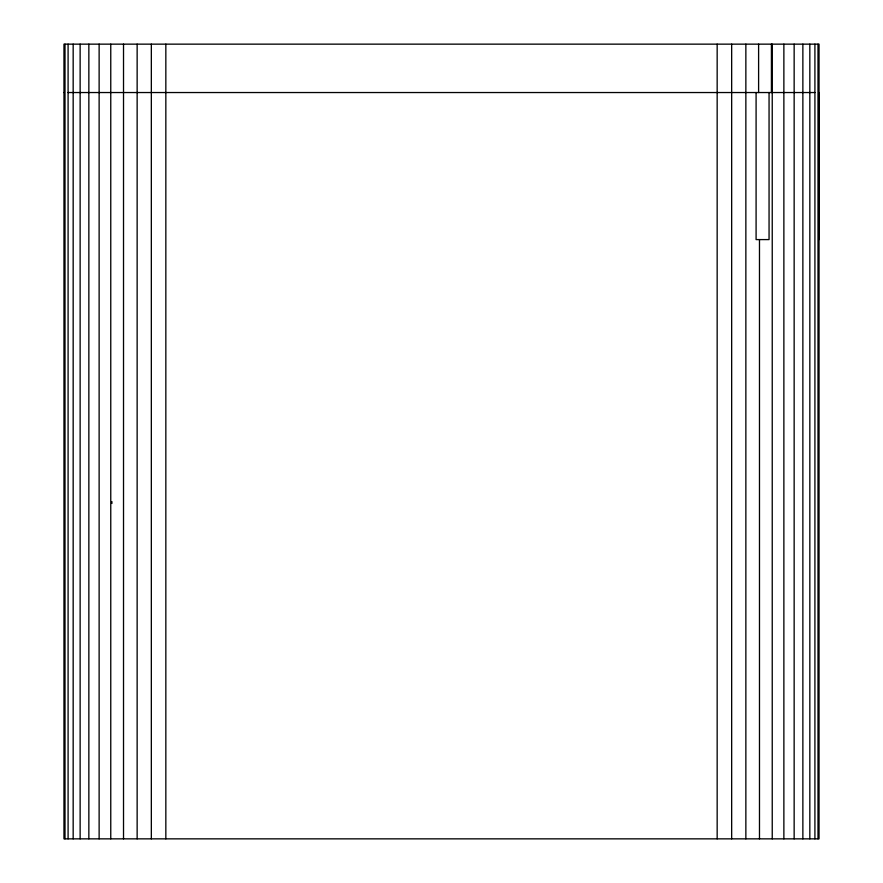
<?xml version="1.0" encoding="UTF-8"?>
<svg xmlns="http://www.w3.org/2000/svg" width="883" height="883" viewBox="0 0 883 883"><rect width="100%" height="100%" fill="white"/><g stroke="black" fill="none" stroke-linecap="round" stroke-linejoin="round"><path stroke-width="1.32" d="M819.038 239.591L819.038 92.538M68.079 92.538L814.921 92.538L814.91 838.85M818 44.15L818 838.85M814.91 44.15L814.91 92.538M809.832 44.15L809.832 838.85M802.868 44.15L802.868 838.85M794.148 44.15L794.148 838.85M783.872 44.15L783.872 838.85M772.239 44.15L772.239 838.85M771.422 44.15L771.422 92.538M769.06 92.538L769.06 239.591L756.091 239.591L756.091 92.538M759.479 239.591L759.479 838.85M758.607 44.15L758.607 92.538M745.859 44.15L745.859 838.85M731.665 44.15L731.665 838.85M717.162 44.15L717.162 838.85M165.838 44.15L165.838 838.85M151.335 44.15L151.335 838.85M137.141 44.15L137.141 838.85M123.521 44.15L123.521 838.85M111.909 501.621L111.909 503.476M110.761 44.15L110.761 838.85M99.128 44.15L99.128 838.85M88.852 44.15L88.852 838.85M80.132 44.15L80.132 838.85M73.168 44.15L73.168 838.85M68.09 44.15L68.09 838.85M65 44.15L65 838.85M63.973 92.538L63.962 838.85L819.038 838.85L819.038 44.15L63.962 44.15L63.962 92.538"/></g></svg>
